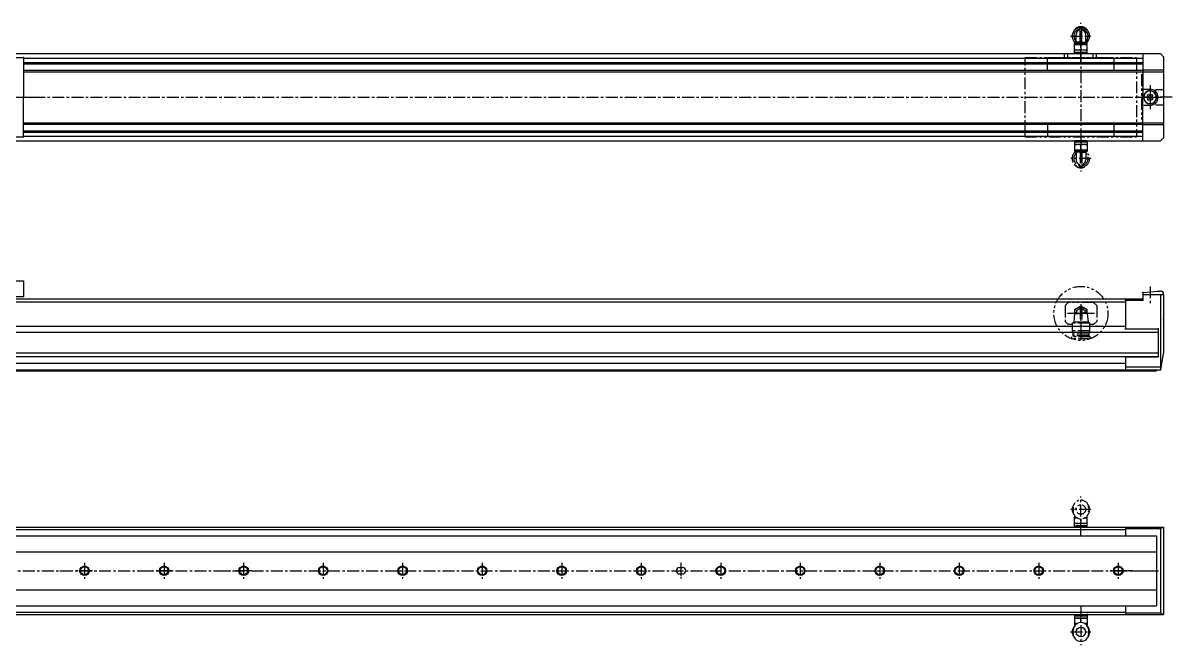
# Model space of a CAD drawing. Extents: x -697 to 414, y 95 to 519.
# Drawn here: x -308 to 414, y 127 to 519 of the extents above; entities that cross this region are included whole.
import ezdxf

# ---------------------------------------------------------------- set-up
doc = ezdxf.new("R2010")
doc.units = 0
for name, pattern in [('CENTER', [12, 7.5, -1.5, 1.5, -1.5]), ('CONTINOUS', [0]), ('PHANTOM', [15, 7.5, -1.5, 1.5, -1.5, 1.5, -1.5])]:
    doc.linetypes.add(name, pattern=pattern)
doc.layers.get('0').update_dxf_attribs({"linetype": 'CONTINUOUS'})
doc.layers.add('CENTER', color=1, linetype='CENTER')

msp = doc.modelspace()

# ---------------------------------------------------------------- linework, layer by layer
at = {"color": 7, "linetype": 'CONTINOUS'}
for p, q in [((356.48, 505.79), (356.48, 515.76)), ((357.48, 505.79), (357.48, 515.76)), ((352.98, 505.79), (353.98, 506.36)), ((352.98, 499.29), (352.98, 505.79)), ((352.98, 505.79), (360.98, 505.79)), ((353.98, 506.36), (353.98, 511.19)), ((356.48, 506.36), (353.98, 506.36)), ((357.48, 506.36), (359.98, 506.36)), ((359.98, 506.36), (359.98, 511.19)), ((360.98, 505.79), (359.98, 506.36)), ((360.98, 499.29), (360.98, 505.79)), ((-491.02, 499.29), (395.98, 499.29)), ((346.48, 499.29), (346.48, 496.29)), ((348.48, 499.29), (348.48, 496.29)), ((352.98, 504.99), (360.98, 504.99)), ((352.98, 501.59), (360.98, 501.59)), ((352.98, 500.09), (360.98, 500.09)), ((352.98, 499.29), (360.98, 499.29)), ((356.98, 504.63), (356.98, 501.94)), ((364.48, 499.29), (364.48, 496.29)), ((366.48, 499.29), (366.48, 496.29)), ((395.98, 499.29), (406.98, 499.29)), ((395.98, 499.29), (395.98, 471.79)), ((408.98, 497.29), (406.98, 499.29)), ((-321.52, 496.79), (-308.02, 496.79)), ((-308.02, 496.79), (-308.02, 471.79)), ((-308.02, 496.29), (395.98, 496.29)), ((-308.02, 493.69), (395.98, 493.69)), ((-308.02, 493.29), (395.98, 493.29)), ((-308.02, 492.88), (395.98, 492.88)), ((408.98, 497.29), (408.98, 446.29)), ((-308.02, 488.79), (395.98, 488.79)), ((-308.02, 487.79), (395.98, 487.79)), ((395.98, 488.99), (408.98, 488.99)), ((395.98, 487.79), (408.98, 487.79)), ((-308.02, 446.79), (-308.02, 471.79)), ((395.98, 444.29), (395.98, 471.79)), ((396.49, 476.79), (400.48, 476.79)), ((399.32, 473.6), (398.67, 472.95)), ((398.67, 472.95), (399.17, 472.45)), ((399.17, 471.12), (398.67, 470.63)), ((398.67, 470.63), (399.32, 469.98)), ((399.82, 473.1), (399.32, 473.6)), ((399.32, 469.98), (399.82, 470.47)), ((401.64, 473.6), (401.15, 473.1)), ((401.15, 470.47), (401.64, 469.98)), ((402.29, 472.95), (401.64, 473.6)), ((401.64, 469.98), (402.29, 470.63)), ((401.8, 472.45), (402.29, 472.95)), ((402.29, 470.63), (401.8, 471.12)), ((403.8, 476.59), (408.98, 476.59)), ((396.49, 466.79), (400.48, 466.79)), ((403.8, 466.98), (408.98, 466.98)), ((-308.02, 455.79), (395.98, 455.79)), ((395.98, 455.79), (408.98, 455.79)), ((-308.02, 454.79), (395.98, 454.79)), ((-308.02, 450.69), (395.98, 450.69)), ((-308.02, 450.29), (395.98, 450.29)), ((-308.02, 449.88), (395.98, 449.88)), ((395.98, 454.59), (408.98, 454.59)), ((-491.02, 444.29), (395.98, 444.29)), ((-321.52, 446.79), (-308.02, 446.79)), ((-308.02, 447.29), (395.98, 447.29)), ((395.98, 444.29), (406.98, 444.29)), ((408.98, 446.29), (406.98, 444.29)), ((-322.02, 356.29), (-308.02, 356.29)), ((-308.02, 356.29), (-308.02, 346.29)), ((395.98, 349.06), (405.48, 349.89)), ((395.98, 349.01), (395.98, 344.09)), ((395.98, 347.79), (408.98, 347.79)), ((405.48, 349.89), (406.98, 349.89)), ((406.98, 347.79), (406.98, 300.29)), ((408.98, 347.89), (408.98, 310.63)), ((-494.9, 345.09), (395.98, 345.09)), ((-494.9, 343.09), (384.98, 343.09)), ((-308.02, 346.29), (-378.02, 346.29)), ((384.98, 344.09), (395.98, 344.09)), ((384.98, 344.09), (384.98, 326.09)), ((-494.9, 327.79), (384.98, 327.79)), ((384.98, 326.09), (405.48, 326.09)), ((405.48, 326.09), (405.48, 311.29)), ((-514.82, 323.96), (405.48, 323.96)), ((-514.82, 311.12), (405.48, 311.12)), ((405.48, 311.29), (405.48, 308.59)), ((-514.82, 308.79), (405.48, 308.79)), ((-494.9, 304.62), (384.98, 304.62)), ((384.98, 308.59), (405.48, 308.59)), ((384.98, 308.59), (384.98, 300.29)), ((407.16, 300.29), (408.98, 310.63)), ((-494.9, 300.29), (384.98, 300.29)), ((-443.52, 299.79), (-257.93, 299.79)), ((-282.05, 299.79), (404.48, 299.79)), ((384.98, 302.18), (406.98, 302.18)), ((384.98, 300.29), (407.16, 300.29)), ((404.48, 300.29), (404.48, 299.79)), ((404.48, 300.29), (406.16, 300.29)), ((-521.02, 201.46), (408.98, 201.46)), ((-511.02, 195.96), (404.48, 195.96)), ((-496.02, 199.96), (384.98, 199.96)), ((384.98, 201.46), (384.98, 195.96)), ((384.98, 200.46), (406.98, 200.46)), ((404.48, 195.96), (404.48, 151.96)), ((406.98, 200.46), (408.98, 201.46)), ((406.98, 200.46), (406.98, 147.46)), ((408.98, 201.46), (408.98, 146.46)), ((-511.02, 185.96), (404.48, 185.96)), ((-511.02, 161.96), (404.48, 161.96)), ((-511.02, 151.96), (404.48, 151.96)), ((384.98, 151.96), (384.98, 146.46)), ((-521.02, 146.46), (408.98, 146.46)), ((-496.02, 147.96), (384.98, 147.96)), ((352.98, 146.46), (352.98, 139.96)), ((352.98, 146.46), (360.98, 146.46)), ((352.98, 145.66), (360.98, 145.66)), ((360.98, 146.46), (360.98, 139.96)), ((384.98, 147.46), (406.98, 147.46)), ((406.98, 147.46), (408.98, 146.46)), ((352.98, 144.16), (360.98, 144.16)), ((352.98, 140.76), (354.63, 140.76)), ((352.98, 139.96), (353.35, 139.75)), ((352.98, 139.96), (353.55, 139.96)), ((356.98, 141.36), (356.98, 143.8)), ((360.98, 140.76), (359.33, 140.76)), ((360.98, 139.96), (360.41, 139.96)), ((360.98, 139.96), (360.61, 139.75)), ((352.08, 134.46), (352.08, 136.46)), ((361.88, 134.46), (361.88, 136.46))]:
    msp.add_line(p, q, dxfattribs=at)
at = {"color": 3, "linetype": 'PHANTOM'}
for p, q in [((321.98, 496.79), (391.98, 496.79)), ((321.98, 446.79), (321.98, 496.79)), ((335.98, 488.81), (335.98, 496.79)), ((335.98, 496.79), (377.98, 496.79)), ((377.98, 488.79), (377.98, 496.79)), ((391.98, 496.79), (391.98, 446.79)), ((335.98, 488.79), (377.98, 488.79)), ((394.98, 486.28), (394.98, 457.38)), ((335.98, 454.79), (377.98, 454.79)), ((335.98, 454.77), (335.98, 446.79)), ((377.98, 446.79), (377.98, 454.79)), ((321.98, 446.79), (391.98, 446.79)), ((352.98, 444.29), (352.98, 437.79)), ((360.98, 444.29), (352.98, 444.29)), ((360.98, 443.49), (352.98, 443.49)), ((360.98, 441.99), (352.98, 441.99)), ((356.98, 438.94), (356.98, 441.63)), ((360.98, 444.29), (360.98, 437.79)), ((360.98, 438.59), (352.98, 438.59)), ((360.98, 437.79), (352.98, 437.79)), ((352.98, 437.79), (353.98, 437.21)), ((353.98, 437.21), (353.98, 432.38)), ((356.48, 437.21), (353.98, 437.21)), ((356.48, 437.79), (356.48, 427.81)), ((357.48, 437.79), (357.48, 427.81)), ((357.48, 437.21), (359.98, 437.21)), ((360.98, 437.79), (359.98, 437.21)), ((359.98, 437.21), (359.98, 432.38)), ((348.98, 342.79), (346.98, 340.79)), ((346.98, 340.79), (346.98, 330.79)), ((364.98, 342.79), (348.98, 342.79)), ((356.98, 340.41), (352.98, 338.1)), ((356.48, 339.76), (356.48, 329.79)), ((360.98, 338.1), (356.98, 340.41)), ((357.48, 339.76), (357.48, 329.79)), ((366.98, 340.79), (364.98, 342.79)), ((366.98, 340.79), (366.98, 330.79)), ((352.98, 335.79), (352.48, 330.36)), ((352.98, 338.1), (352.98, 335.79)), ((354.04, 336.4), (352.98, 335.79)), ((352.98, 335.79), (356.48, 335.79)), ((354.04, 336.4), (356.48, 335.89)), ((359.92, 336.4), (357.48, 335.89)), ((359.92, 336.4), (360.98, 335.79)), ((360.98, 335.79), (360.98, 338.1)), ((360.98, 335.79), (361.48, 330.36)), ((348.98, 328.79), (346.98, 330.79)), ((351.48, 328.79), (348.98, 328.79)), ((351.48, 329.79), (352.48, 330.36)), ((351.48, 329.79), (351.48, 324.79)), ((362.48, 329.79), (351.48, 329.79)), ((356.48, 330.36), (352.48, 330.36)), ((361.48, 330.36), (357.48, 330.36)), ((362.48, 329.79), (361.48, 330.36)), ((362.48, 329.79), (362.48, 324.79)), ((364.98, 328.79), (362.48, 328.79)), ((364.98, 328.79), (366.98, 330.79)), ((351.08, 320.99), (351.08, 319.79)), ((362.88, 320.99), (351.08, 320.99)), ((362.88, 319.79), (351.08, 319.79)), ((351.48, 324.79), (351.98, 322.79)), ((362.48, 324.79), (351.48, 324.79)), ((361.98, 322.79), (351.98, 322.79)), ((351.98, 322.79), (351.98, 321.79)), ((361.98, 321.79), (351.98, 321.79)), ((353.48, 321.79), (353.48, 320.99)), ((360.48, 321.79), (360.48, 320.99)), ((362.48, 324.79), (361.98, 322.79)), ((361.98, 322.79), (361.98, 321.79)), ((362.88, 320.99), (362.88, 319.79)), ((352.08, 213.46), (352.08, 211.46)), ((361.88, 213.46), (361.88, 211.46)), ((352.98, 207.96), (353.35, 208.17)), ((352.98, 207.96), (353.55, 207.96)), ((352.98, 201.46), (352.98, 207.96)), ((352.98, 207.16), (354.63, 207.16)), ((360.98, 203.76), (352.98, 203.76)), ((356.98, 206.56), (356.98, 204.12)), ((360.98, 207.16), (359.33, 207.16)), ((360.98, 207.96), (360.41, 207.96)), ((360.98, 207.96), (360.61, 208.17)), ((360.98, 201.46), (360.98, 207.96)), ((360.98, 202.26), (352.98, 202.26)), ((360.98, 201.46), (352.98, 201.46))]:
    msp.add_line(p, q, dxfattribs=at)
at = {"color": 7, "linetype": 'CONTINUOUS'}
for p, q in [((104.48, 175.96), (106.48, 175.96)), ((104.48, 171.96), (106.48, 171.96))]:
    msp.add_line(p, q, dxfattribs=at)
at = {"color": 7, "linetype": 'CENTER'}
for p, q in [((105.48, 178.87), (105.48, 169.15)), ((105.48, 177.45), (105.48, 170.46))]:
    msp.add_line(p, q, dxfattribs=at)
at = {"color": 3, "linetype": 'PHANTOM'}
for centre, radius in [((356.98, 335.79), 17), ((356.98, 212.46), 3)]:
    msp.add_circle(centre, radius, dxfattribs=at)
at = {"color": 7, "linetype": 'CONTINOUS'}
for centre, radius in [((-269.52, 173.96), 3), ((-269.52, 173.96), 2.5), ((-219.52, 173.96), 3), ((-219.52, 173.96), 2.5), ((-169.52, 173.96), 3), ((-169.52, 173.96), 2.5), ((-119.52, 173.96), 3), ((-119.52, 173.96), 2.5), ((-69.52, 173.96), 3), ((-69.52, 173.96), 2.5), ((-19.52, 173.96), 3), ((-19.52, 173.96), 2.5), ((30.48, 173.96), 3), ((30.48, 173.96), 2.5), ((80.48, 173.96), 3), ((80.48, 173.96), 2.5), ((130.48, 173.96), 3), ((130.48, 173.96), 2.5), ((180.48, 173.96), 3), ((180.48, 173.96), 2.5), ((230.48, 173.96), 3), ((230.48, 173.96), 2.5), ((280.48, 173.96), 3), ((280.48, 173.96), 2.5), ((330.48, 173.96), 3), ((330.48, 173.96), 2.5), ((380.48, 173.96), 3), ((380.48, 173.96), 2.5), ((356.98, 135.46), 3)]:
    msp.add_circle(centre, radius, dxfattribs=at)
for centre, radius, start, end in [((356.98, 510.29), 5.5, 309.82252, 230.17746), ((356.98, 510.29), 4.5, 96.37938, 228.18969), ((356.98, 511.29), 4.9, 32.3231, 147.67682), ((356.98, 511.19), 3, 99.5941, 180.00003), ((356.98, 510.29), 4.5, 311.81031, 83.62063), ((356.98, 511.19), 3, 0, 80.40593), ((354.98, 499.21), 5.78, 69.74381, 110.25606), ((354.98, 507.36), 5.78, 249.74386, 290.25611), ((358.98, 499.21), 5.78, 69.74387, 110.25611), ((358.98, 507.36), 5.78, 249.74386, 290.25611), ((400.48, 471.79), 4.15, 0, 359.99971), ((400.48, 471.79), 4, 0, 359.99971), ((398.5, 471.79), 0.94, 315.00004, 45.00002), ((400.48, 473.77), 0.94, 225.00005, 315.00004), ((400.48, 469.81), 0.94, 45.00002, 135.00005), ((400.48, 471.79), 5, 270, 90), ((402.46, 471.79), 0.94, 135.00005, 225.00009), ((406.98, 347.89), 2, 0, 90), ((356.98, 135.46), 5.5, 138.8389, 221.16112), ((356.98, 136.46), 4.9, 0, 180.00002), ((354.98, 138.39), 5.78, 69.74389, 110.25614), ((354.98, 146.54), 5.78, 249.74394, 266.70601), ((358.98, 138.39), 5.78, 69.74389, 110.25614), ((358.98, 146.54), 5.78, 273.29405, 290.25612), ((356.98, 135.46), 5.5, 318.83896, 41.16118), ((356.98, 134.46), 4.9, 180.00004, 0)]:
    msp.add_arc(centre, radius, start, end, dxfattribs=at)
at = {"color": 3, "linetype": 'PHANTOM'}
for centre, radius, start, end in [((354.98, 436.21), 5.78, 69.74386, 110.25611), ((358.98, 436.21), 5.78, 69.74386, 110.25611), ((356.98, 433.29), 5.5, 129.82252, 50.17746), ((356.98, 433.29), 4.5, 131.81031, 263.62063), ((354.98, 444.36), 5.78, 249.74387, 290.25611), ((358.98, 444.36), 5.78, 249.74381, 290.25606), ((356.98, 433.29), 4.5, 276.37938, 48.18969), ((356.98, 432.29), 4.9, 212.3231, 327.67682), ((356.98, 432.38), 3, 180, 260.40593), ((356.98, 432.38), 3, 279.5941, 0.00003), ((356.98, 335.79), 4, 0.00015, 180.00014), ((356.98, 335.79), 3, 99.59399, 168.18958), ((356.98, 335.79), 3, 11.81037, 80.40595), ((356.98, 213.46), 4.9, 0.00004, 180), ((356.98, 212.46), 5.5, 138.83896, 221.16118), ((356.98, 211.46), 4.9, 180.00005, 0.00002), ((356.98, 212.46), 5.5, 318.8389, 41.16112), ((354.98, 201.39), 5.78, 93.29405, 110.25612), ((354.98, 209.54), 5.78, 249.74389, 290.25614), ((358.98, 209.54), 5.78, 249.74389, 290.25614), ((358.98, 201.39), 5.78, 69.74394, 86.70601)]:
    msp.add_arc(centre, radius, start, end, dxfattribs=at)
at = {"color": 7, "linetype": 'CONTINUOUS'}
for centre, start, end in [((104.48, 173.96), 90, 270), ((106.48, 173.96), 270, 90)]:
    msp.add_arc(centre, 2, start, end, dxfattribs=at)
at = {"color": 7, "linetype": 'CONTINOUS'}
for p in [(356.98, 499.29), (356.98, 499.29), (356.98, 499.29), (360.98, 499.29), (-308.02, 496.79), (-308.02, 471.79), (356.98, 471.79), (395.98, 471.79), (400.48, 471.79), (400.48, 471.79), (408.98, 471.79), (-308.02, 446.79), (352.98, 444.29), (356.98, 444.29), (356.98, 444.29), (356.98, 444.29), (356.98, 444.29), (395.98, 444.29), (395.98, 349.06), (395.98, 349.01), (405.48, 349.89), (384.98, 344.09), (395.98, 344.09), (356.98, 335.79), (356.98, 335.79), (356.98, 335.79), (356.98, 335.79), (346.98, 327.79), (366.98, 327.79), (384.98, 326.09), (405.48, 326.09), (408.98, 331.79), (356.98, 319.79), (405.48, 311.29), (352.98, 201.46), (356.98, 201.46), (356.98, 201.46), (356.98, 201.46), (356.98, 146.46), (356.98, 146.46), (356.98, 146.46), (356.98, 146.46), (360.98, 146.46)]:
    msp.add_point(p, dxfattribs=at)
at = {"layer": 'CENTER', "color": 1, "linetype": 'CENTER'}
for p, q in [((356.98, 493.93), (356.98, 518.51)), ((350.53, 510.29), (363.31, 510.29)), ((356.98, 500.21), (356.98, 444.45)), ((400.48, 479.33), (400.48, 464.25)), ((400.48, 479.33), (400.48, 464.25)), ((400.48, 477.79), (400.48, 465.79)), ((-565.81, 471.79), (402.75, 471.79)), ((-391.17, 471.79), (-300.85, 471.79)), ((-379.57, 471.79), (-300.85, 471.79)), ((414.27, 471.79), (391.14, 471.79)), ((392.94, 471.79), (408.02, 471.79)), ((392.94, 471.79), (408.02, 471.79)), ((394.48, 471.79), (406.48, 471.79)), ((400.48, 476.79), (400.48, 466.79)), ((356.98, 449.65), (356.98, 425.06)), ((363.44, 433.29), (350.65, 433.29)), ((400.48, 352.83), (400.48, 341.17)), ((356.98, 341.61), (356.98, 317.8)), ((365.48, 335.79), (348.48, 335.79)), ((362.65, 335.79), (351.89, 335.79)), ((356.98, 196.1), (356.98, 220.69)), ((363.44, 212.46), (350.65, 212.46)), ((-524.42, 173.96), (405.73, 173.96)), ((-285.08, 173.96), (-276.2, 173.96)), ((-285.08, 173.96), (-276.2, 173.96)), ((-264.52, 173.96), (-274.52, 173.96)), ((-269.52, 178.96), (-269.52, 168.96)), ((-235.08, 173.96), (-226.2, 173.96)), ((-235.08, 173.96), (-226.2, 173.96)), ((-214.52, 173.96), (-224.52, 173.96)), ((-219.52, 178.96), (-219.52, 168.96)), ((-185.08, 173.96), (-176.2, 173.96)), ((-185.08, 173.96), (-176.2, 173.96)), ((-164.52, 173.96), (-174.52, 173.96)), ((-169.52, 178.96), (-169.52, 168.96)), ((-119.52, 178.96), (-119.52, 168.96)), ((-69.52, 178.96), (-69.52, 168.96)), ((-19.52, 178.96), (-19.52, 168.96)), ((30.48, 178.96), (30.48, 168.96)), ((80.48, 178.96), (80.48, 168.96)), ((130.48, 178.96), (130.48, 168.96)), ((180.48, 178.96), (180.48, 168.96)), ((230.48, 178.96), (230.48, 168.96)), ((280.48, 178.96), (280.48, 168.96)), ((330.48, 178.96), (330.48, 168.96)), ((354.92, 173.96), (363.8, 173.96)), ((354.92, 173.96), (363.8, 173.96)), ((385.48, 173.96), (375.48, 173.96)), ((377.42, 173.96), (386.3, 173.96)), ((377.42, 173.96), (386.3, 173.96)), ((380.48, 178.96), (380.48, 168.96)), ((389.42, 173.96), (386.3, 173.96)), ((389.42, 173.96), (386.3, 173.96)), ((389.42, 173.96), (386.3, 173.96)), ((389.42, 173.96), (386.3, 173.96)), ((393.42, 173.96), (402.3, 173.96)), ((393.42, 173.96), (402.3, 173.96)), ((356.98, 151.82), (356.98, 127.24)), ((350.53, 135.46), (363.31, 135.46))]:
    msp.add_line(p, q, dxfattribs=at)

doc.saveas('drawing.dxf')
